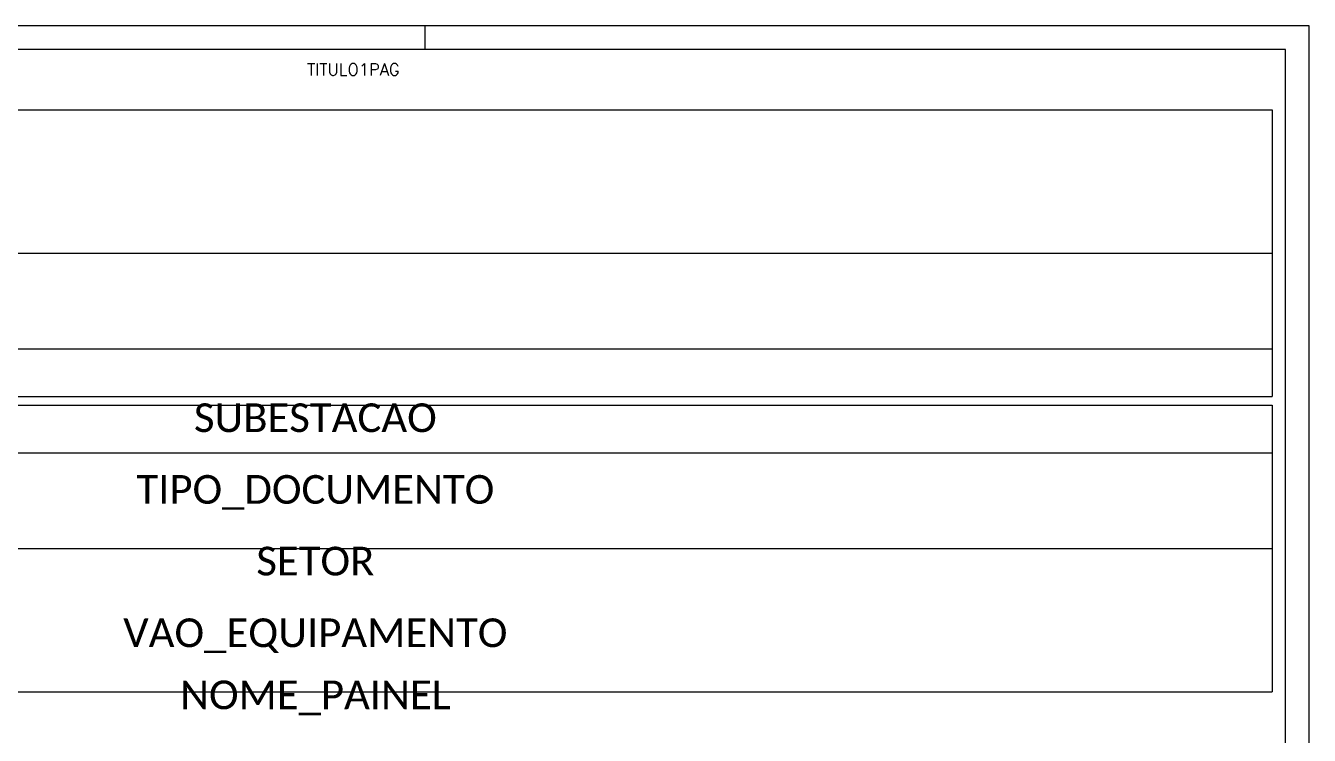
# Model space of a CAD drawing. Header units: millimetres. Extents: x 508 to 928, y 0 to 297.
# Drawn here: x 659.8 to 928.3, y 148.5 to 297 of the extents above; entities that cross this region are included whole.
import ezdxf
from ezdxf.enums import TextEntityAlignment as Align

# ---------------------------------------------------------------- set-up
doc = ezdxf.new("R2010")
doc.units = ezdxf.units.MM
doc.header["$LTSCALE"] = 8
for name, color, linetype in [('-1', 7, 'Continuous'), ('1', 7, 'Continuous'), ('ELET1_LINHA-0', 7, 'Continuous'), ('ELET2_LINHA-1', 7, 'Continuous')]:
    doc.layers.add(name, color=color, linetype=linetype)
doc.styles.add('Legend', font='calibri.ttf')
doc.styles.add('ROMANS', font='ROMANS9.SHX')

msp = doc.modelspace()

# ---------------------------------------------------------------- linework, layer by layer
at = {"layer": '-1', "color": 2}
msp.add_line((743.32, 292), (743.32, 297), dxfattribs=at)
msp.add_lwpolyline([(928.32, 297), (508.32, 297), (508.32, 0), (928.32, 0)], close=True, dxfattribs=at)
at = {"layer": '-1', "color": 6}
msp.add_lwpolyline([(923.32, 292), (533.32, 292), (533.32, 5), (923.32, 5)], close=True, dxfattribs=at)
at = {"layer": '1', "color": 2}
msp.add_line((743.32, 292), (743.32, 297), dxfattribs=at)
msp.add_lwpolyline([(928.32, 297), (508.32, 297), (508.32, 0), (928.32, 0)], close=True, dxfattribs=at)
at = {"layer": '1', "color": 6}
msp.add_lwpolyline([(923.32, 292), (533.32, 292), (533.32, 5), (923.32, 5)], close=True, dxfattribs=at)
at = {"layer": 'ELET1_LINHA-0', "color": 4}
for p, q in [((536.08, 279.41), (920.57, 279.41)), ((920.57, 279.41), (920.57, 219.41)), ((536.08, 249.41), (920.57, 249.41)), ((536.08, 229.41), (920.57, 229.41)), ((536.08, 219.41), (920.57, 219.41))]:
    msp.add_line(p, q, dxfattribs=at)
at = {"layer": 'ELET2_LINHA-1', "color": 4}
for p, q in [((536.08, 217.59), (920.58, 217.59)), ((920.58, 217.59), (920.58, 157.59)), ((536.08, 207.59), (920.58, 207.59)), ((536.08, 187.59), (920.58, 187.59)), ((536.08, 157.59), (920.58, 157.59))]:
    msp.add_line(p, q, dxfattribs=at)

# ---------------------------------------------------------------- texts
at = {"layer": '-1', "color": 2, "style": 'ROMANS'}
msp.add_attdef('TITULO1PAG', text='', height=2.5, dxfattribs=at).set_placement((728.32, 287.81), align=Align.MIDDLE_CENTER)
at = {"layer": '1', "color": 7, "lineweight": -3, "style": 'Legend'}
for tag, text, p in [('SUBESTACAO', 'SUBESTAÇÃO', (720.37, 214.96)), ('TIPO_DOCUMENTO', 'TIPO DE DOCUMENTO', (720.37, 199.96)), ('SETOR', 'SETOR', (720.37, 184.96)), ('VAO_EQUIPAMENTO', 'VÃO - EQUIPAMENTO', (720.37, 169.96)), ('NOME_PAINEL', 'PAINEL', (720.37, 156.97))]:
    msp.add_attdef(tag, text=text, height=6, dxfattribs=at).set_placement(p, align=Align.MIDDLE_CENTER)

doc.saveas('drawing.dxf')
